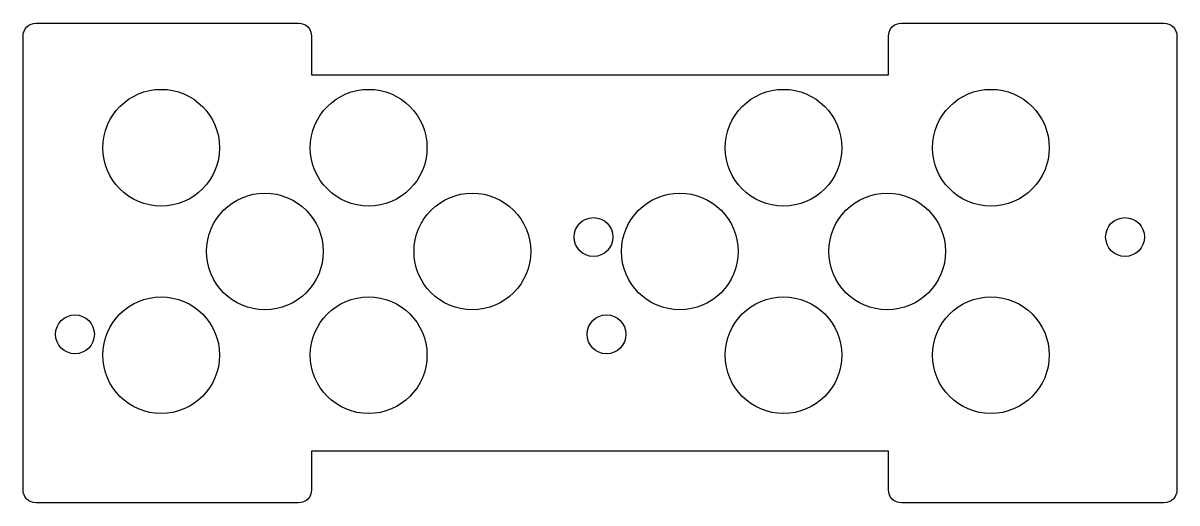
# Model space of a CAD drawing. Header units: millimetres. Extents: x -73.3 to 15.7, y -33.1 to 3.9.
import ezdxf

# ---------------------------------------------------------------- set-up
doc = ezdxf.new("R2010")
doc.units = ezdxf.units.MM
doc.layers.get('0').update_dxf_attribs({"linetype": 'CONTINUOUS'})

msp = doc.modelspace()

# ---------------------------------------------------------------- linework, layer by layer
msp.add_lwpolyline([(-52.019, 3.948, -0.414214), (-51.019, 2.948), (-51.019, -0.052), (-6.519, -0.052), (-6.519, 2.948, -0.414214), (-5.519, 3.948), (14.731, 3.948, -0.414214), (15.731, 2.948), (15.731, -32.052, -0.414214), (14.731, -33.052), (-5.519, -33.052, -0.414214), (-6.519, -32.052), (-6.519, -29.052), (-51.019, -29.052), (-51.019, -32.052, -0.414214), (-52.019, -33.052), (-72.269, -33.052, -0.414214), (-73.269, -32.052), (-73.269, 2.948, -0.414214), (-72.269, 3.948)], format="xyb", close=True)
for centre, radius in [((-62.615, -5.662), 4.5), ((-46.615, -5.662), 4.5), ((-14.615, -5.662), 4.5), ((1.385, -5.662), 4.5), ((-54.615, -13.662), 4.5), ((-38.615, -13.662), 4.5), ((-22.615, -13.662), 4.5), ((-6.615, -13.662), 4.5), ((-29.269, -12.552), 1.5), ((11.731, -12.552), 1.5), ((-62.615, -21.662), 4.5), ((-46.615, -21.662), 4.5), ((-14.615, -21.662), 4.5), ((1.385, -21.662), 4.5), ((-69.269, -20.052), 1.5), ((-28.269, -20.052), 1.5)]:
    msp.add_circle(centre, radius)

doc.saveas('drawing.dxf')
